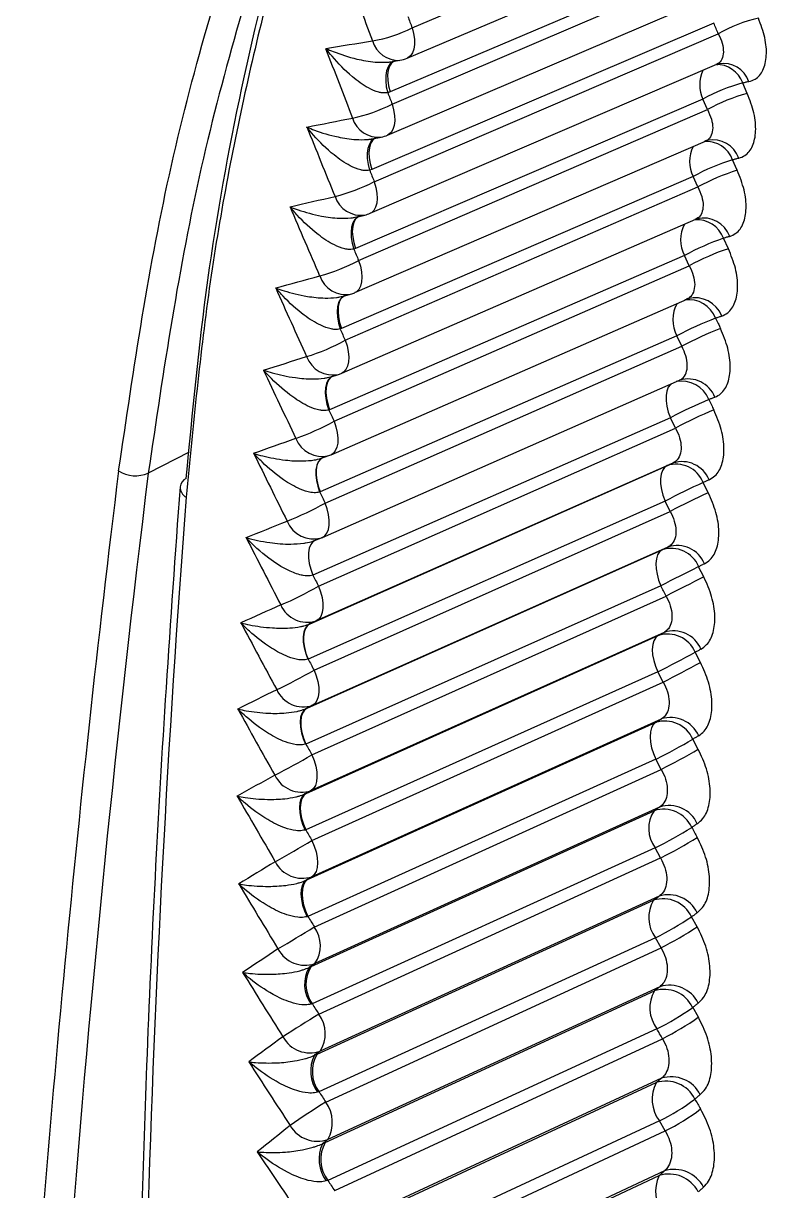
# Model space of a CAD drawing. Extents: x 14.8 to 109.8, y 1.6 to 86.6.
# Drawn here: x 73.618 to 74.318, y 3.986 to 5.085 of the extents above; entities that cross this region are included whole.
import ezdxf

# ---------------------------------------------------------------- set-up
doc = ezdxf.new("R2010")
doc.units = 0
doc.header["$MEASUREMENT"] = 0
doc.layers.add('OBJECT', color=7, linetype='CONTINUOUS')

msp = doc.modelspace()

# ---------------------------------------------------------------- linework, layer by layer
at = {"layer": 'OBJECT'}
for p, q in [((73.9842, 5.0813), (74.296, 5.2138)), ((73.9796, 5.0527), (74.2947, 5.1866)), ((74.2796, 5.1553), (73.9635, 5.0211)), ((73.9653, 5.0094), (74.2837, 5.1455)), ((73.9611, 4.9802), (74.2823, 5.1175)), ((74.2683, 5.0855), (73.9461, 4.9479)), ((73.9486, 4.9364), (74.2725, 5.0757)), ((73.9446, 4.9066), (74.271, 5.0469)), ((73.964, 5.0493), (73.9726, 5.0507)), ((74.2998, 5.0195), (74.2955, 5.0293)), ((74.258, 5.0141), (73.9308, 4.8736)), ((73.9635, 5.0211), (73.9612, 5.0202)), ((74.2624, 5.0043), (74.258, 5.0141)), ((73.9338, 4.8623), (74.2624, 5.0043)), ((73.9303, 4.8319), (74.2606, 4.9747)), ((73.9468, 4.9768), (73.955, 4.9784)), ((74.2623, 4.9753), (74.2592, 4.9742)), ((73.9461, 4.9479), (73.9442, 4.9471)), ((74.2904, 4.9472), (74.286, 4.9569)), ((74.2488, 4.9412), (73.9176, 4.7982)), ((74.2532, 4.9315), (74.2488, 4.9412)), ((73.9212, 4.7871), (74.2532, 4.9315)), ((73.9317, 4.9031), (73.9396, 4.905)), ((73.918, 4.7561), (74.2513, 4.901)), ((74.2526, 4.9015), (74.2503, 4.9007)), ((74.2513, 4.9012), (74.2503, 4.9007)), ((74.282, 4.8733), (74.2775, 4.8831)), ((73.9308, 4.8736), (73.9293, 4.8729)), ((74.2406, 4.8669), (73.9065, 4.7217)), ((74.2452, 4.8572), (74.2406, 4.8669)), ((73.9107, 4.7109), (74.2452, 4.8572)), ((73.9078, 4.6793), (74.2431, 4.8259)), ((73.9187, 4.8284), (73.9262, 4.8305)), ((74.2439, 4.8262), (74.2424, 4.8257)), ((73.9176, 4.7982), (73.9164, 4.7977)), ((74.2335, 4.7912), (73.8975, 4.6443)), ((73.9023, 4.6337), (74.2381, 4.7815)), ((74.2381, 4.7815), (74.2335, 4.7912)), ((73.8998, 4.6015), (74.2359, 4.7494)), ((73.9078, 4.7527), (73.9149, 4.755)), ((74.2356, 4.7493), (74.2363, 4.7496)), ((73.9065, 4.7217), (73.9057, 4.7214)), ((74.2274, 4.7141), (73.8907, 4.5659)), ((73.896, 4.5556), (74.2322, 4.7044)), ((74.2322, 4.7044), (74.2274, 4.7141)), ((73.7742, 4.6818), (73.7357, 4.6619)), ((74.2298, 4.6715), (73.8939, 4.5228)), ((73.899, 4.6761), (73.9058, 4.6785)), ((73.8881, 4.5202), (74.2242, 4.669)), ((74.2631, 4.6435), (74.2583, 4.6532)), ((73.8975, 4.6443), (73.8971, 4.6441)), ((74.2224, 4.6356), (73.8863, 4.4868)), ((74.2272, 4.626), (74.2224, 4.6356)), ((73.8918, 4.4766), (74.2272, 4.626)), ((73.8924, 4.5985), (73.8988, 4.6011)), ((73.8995, 4.6014), (73.8988, 4.6011)), ((73.8995, 4.6014), (73.8998, 4.6015)), ((73.8852, 4.4407), (74.2196, 4.5897)), ((74.2251, 4.5924), (73.8904, 4.4433)), ((74.2589, 4.5643), (74.254, 4.5739)), ((74.2185, 4.5558), (73.8841, 4.4069)), ((73.8898, 4.3967), (74.2234, 4.5462)), ((73.8939, 4.5228), (73.8877, 4.52)), ((73.8877, 4.52), (73.8881, 4.5202)), ((73.8844, 4.3604), (74.216, 4.5091)), ((74.2214, 4.512), (73.889, 4.363)), ((73.8863, 4.4868), (73.8861, 4.4868)), ((74.2558, 4.4837), (74.2508, 4.4933)), ((74.2156, 4.4748), (73.884, 4.3261)), ((74.2206, 4.4652), (74.2156, 4.4748)), ((73.8899, 4.316), (74.2206, 4.4652)), ((73.8844, 4.4404), (73.8852, 4.4407)), ((74.2188, 4.4304), (73.8898, 4.282)), ((73.8858, 4.2793), (74.2135, 4.4272)), ((74.2537, 4.4019), (74.2486, 4.4115)), ((73.8841, 4.4069), (73.8837, 4.4067)), ((74.2138, 4.3925), (73.886, 4.2446)), ((74.2188, 4.383), (74.2138, 4.3925)), ((73.8921, 4.2346), (74.2188, 4.383)), ((73.8832, 4.3599), (73.8844, 4.3604)), ((73.8892, 4.1975), (74.212, 4.3441)), ((74.2173, 4.3476), (73.8927, 4.2002)), ((73.884, 4.3261), (73.8834, 4.3259)), ((74.213, 4.3091), (73.8902, 4.1624)), ((74.2182, 4.2996), (74.213, 4.3091)), ((73.8964, 4.1525), (74.2182, 4.2996)), ((73.8842, 4.2786), (73.8858, 4.2793)), ((73.8948, 4.1149), (74.2116, 4.2599)), ((74.2168, 4.2636), (73.8977, 4.1177)), ((73.886, 4.2446), (73.8852, 4.2443)), ((74.2527, 4.2348), (74.2474, 4.2443)), ((74.2133, 4.2245), (73.8964, 4.0795)), ((74.2186, 4.2151), (74.2133, 4.2245)), ((73.9028, 4.0697), (74.2186, 4.2151)), ((73.8872, 4.1966), (73.8892, 4.1975)), ((74.2174, 4.1784), (73.9048, 4.0346)), ((73.9024, 4.0318), (74.2123, 4.1745)), ((73.8902, 4.1624), (73.8891, 4.1621)), ((74.2538, 4.1496), (74.2484, 4.159)), ((74.2147, 4.1388), (73.9048, 3.996)), ((73.9113, 3.9864), (74.22, 4.1294)), ((73.8924, 4.1139), (73.8948, 4.1149)), ((74.2191, 4.0922), (73.914, 3.9509)), ((73.8964, 4.0795), (73.8952, 4.0791)), ((73.9122, 3.9481), (74.214, 4.0881)), ((74.2171, 4.052), (73.9153, 3.912)), ((74.2225, 4.0427), (74.2171, 4.052)), ((73.9219, 3.9024), (74.2225, 4.0427)), ((73.8997, 4.0305), (73.9024, 4.0318)), ((74.2218, 4.0049), (73.9253, 3.8666)), ((73.9048, 3.996), (73.9033, 3.9956)), ((73.9241, 3.8638), (74.2168, 4.0005))]:
    msp.add_line(p, q, dxfattribs=at)
at = {"layer": 'OBJECT', "flags": 128}
for points in [[(73.9842, 5.0813), (73.9856, 5.0758), (73.9864, 5.0706), (73.9864, 5.0657), (73.9858, 5.0613), (73.9845, 5.0577), (73.9826, 5.0548), (73.9802, 5.0529), (73.9796, 5.0527)], [(74.2725, 5.0757), (74.272, 5.0769), (74.2715, 5.0781), (74.2709, 5.0794), (74.2704, 5.0806), (74.2699, 5.0818), (74.2693, 5.083), (74.2688, 5.0843), (74.2683, 5.0855)], [(73.9671, 5.05), (73.9659, 5.0495), (73.9634, 5.0476), (73.9615, 5.0446), (73.9601, 5.0408), (73.9593, 5.0363), (73.9593, 5.0312), (73.9599, 5.0258), (73.9612, 5.0202)], [(73.9675, 5.0502), (73.9672, 5.05), (73.9648, 5.0481), (73.9629, 5.0452), (73.9616, 5.0415), (73.9611, 5.037), (73.9612, 5.032), (73.962, 5.0266), (73.9635, 5.0211)], [(74.3014, 5.0306), (74.3007, 5.0304), (74.2999, 5.0303), (74.2992, 5.0301), (74.2984, 5.03), (74.2977, 5.0298), (74.297, 5.0296), (74.2962, 5.0295), (74.2955, 5.0293)], [(73.9653, 5.0094), (73.9668, 5.004), (73.9677, 4.9987), (73.9678, 4.9938), (73.9673, 4.9893), (73.9661, 4.9856), (73.9643, 4.9827), (73.962, 4.9807), (73.9611, 4.9802)], [(73.9495, 4.9775), (73.9482, 4.9768), (73.9457, 4.9748), (73.9439, 4.9717), (73.9426, 4.9678), (73.942, 4.9632), (73.942, 4.9581), (73.9428, 4.9527), (73.9442, 4.9471)], [(73.9498, 4.9776), (73.9492, 4.9773), (73.9469, 4.9752), (73.945, 4.9722), (73.9439, 4.9684), (73.9434, 4.9639), (73.9436, 4.9588), (73.9446, 4.9534), (73.9461, 4.9479)], [(74.2918, 4.9585), (74.2911, 4.9583), (74.2903, 4.9581), (74.2896, 4.9579), (74.2889, 4.9577), (74.2882, 4.9575), (74.2874, 4.9573), (74.2867, 4.9571), (74.286, 4.9569)], [(73.9486, 4.9364), (73.9501, 4.931), (73.9511, 4.9257), (73.9513, 4.9207), (73.9509, 4.9162), (73.9498, 4.9124), (73.9481, 4.9093), (73.9458, 4.9072), (73.9446, 4.9066)], [(73.934, 4.9038), (73.9325, 4.903), (73.9301, 4.9008), (73.9283, 4.8977), (73.9272, 4.8937), (73.9267, 4.8891), (73.9269, 4.8839), (73.9277, 4.8785), (73.9293, 4.8729)], [(73.9345, 4.904), (73.9333, 4.9034), (73.931, 4.9012), (73.9293, 4.8981), (73.9282, 4.8942), (73.9278, 4.8896), (73.9282, 4.8845), (73.9292, 4.8791), (73.9308, 4.8736)], [(74.2833, 4.8849), (74.2825, 4.8846), (74.2818, 4.8844), (74.2811, 4.8842), (74.2804, 4.884), (74.2796, 4.8838), (74.2789, 4.8835), (74.2782, 4.8833), (74.2775, 4.8831)], [(73.9338, 4.8623), (73.9355, 4.8569), (73.9365, 4.8516), (73.9369, 4.8465), (73.9365, 4.842), (73.9355, 4.838), (73.9339, 4.8349), (73.9317, 4.8327), (73.9303, 4.8319)], [(73.9206, 4.8291), (73.9188, 4.8281), (73.9166, 4.8258), (73.9149, 4.8226), (73.9139, 4.8186), (73.9135, 4.8139), (73.9138, 4.8087), (73.9148, 4.8032), (73.9164, 4.7977)], [(73.9209, 4.8292), (73.9195, 4.8284), (73.9172, 4.8261), (73.9156, 4.8229), (73.9146, 4.8189), (73.9144, 4.8142), (73.9148, 4.8091), (73.9159, 4.8037), (73.9176, 4.7982)], [(74.2757, 4.8098), (74.275, 4.8096), (74.2743, 4.8093), (74.2736, 4.8091), (74.2729, 4.8088), (74.2722, 4.8086), (74.2715, 4.8083), (74.2708, 4.8081), (74.27, 4.8078)], [(74.27, 4.8078), (74.2706, 4.8066), (74.2712, 4.8054), (74.2718, 4.8042), (74.2724, 4.803), (74.2729, 4.8018), (74.2735, 4.8005), (74.2741, 4.7993), (74.2747, 4.7981)], [(73.9212, 4.7871), (73.923, 4.7817), (73.9241, 4.7764), (73.9245, 4.7713), (73.9243, 4.7667), (73.9234, 4.7627), (73.9218, 4.7594), (73.9197, 4.7571), (73.918, 4.7561)], [(73.9092, 4.7533), (73.9073, 4.7521), (73.9052, 4.7498), (73.9036, 4.7464), (73.9027, 4.7423), (73.9024, 4.7376), (73.9029, 4.7324), (73.904, 4.7269), (73.9057, 4.7214)], [(73.9095, 4.7534), (73.9077, 4.7523), (73.9056, 4.75), (73.9041, 4.7467), (73.9032, 4.7426), (73.903, 4.7378), (73.9035, 4.7327), (73.9047, 4.7272), (73.9065, 4.7217)], [(74.228, 4.7459), (74.2274, 4.7454), (74.2254, 4.7428), (74.224, 4.7393), (74.2234, 4.7351), (74.2234, 4.7302), (74.2241, 4.725), (74.2254, 4.7195), (74.2274, 4.7141)], [(74.2693, 4.7334), (74.2686, 4.7332), (74.2679, 4.7329), (74.2672, 4.7326), (74.2665, 4.7323), (74.2658, 4.732), (74.2651, 4.7318), (74.2644, 4.7315), (74.2636, 4.7312)], [(74.2636, 4.7312), (74.2642, 4.73), (74.2648, 4.7288), (74.2654, 4.7276), (74.266, 4.7263), (74.2666, 4.7251), (74.2672, 4.7239), (74.2678, 4.7227), (74.2684, 4.7215)], [(73.9107, 4.7109), (73.9125, 4.7055), (73.9137, 4.7001), (73.9143, 4.695), (73.9141, 4.6903), (73.9133, 4.6863), (73.9118, 4.683), (73.9098, 4.6805), (73.9078, 4.6793)], [(73.9005, 4.6767), (73.8979, 4.6752), (73.8958, 4.6727), (73.8944, 4.6693), (73.8936, 4.6651), (73.8934, 4.6603), (73.894, 4.6551), (73.8953, 4.6496), (73.8971, 4.6441)], [(73.9001, 4.6765), (73.8981, 4.6753), (73.8961, 4.6728), (73.8946, 4.6694), (73.8938, 4.6652), (73.8937, 4.6604), (73.8943, 4.6552), (73.8956, 4.6498), (73.8975, 4.6443)], [(74.2242, 4.669), (74.2249, 4.6693), (74.2256, 4.6696), (74.2263, 4.6699), (74.227, 4.6703), (74.2277, 4.6706), (74.2284, 4.6709), (74.2291, 4.6712), (74.2298, 4.6715)], [(74.2242, 4.669), (74.2218, 4.6673), (74.2199, 4.6646), (74.2186, 4.661), (74.218, 4.6567), (74.2181, 4.6518), (74.2189, 4.6465), (74.2204, 4.6411), (74.2224, 4.6356)], [(74.2639, 4.6557), (74.2632, 4.6554), (74.2625, 4.6551), (74.2618, 4.6547), (74.2611, 4.6544), (74.2604, 4.6541), (74.2597, 4.6538), (74.259, 4.6535), (74.2583, 4.6532)], [(73.8998, 4.6015), (73.902, 4.603), (73.904, 4.6055), (73.9054, 4.6089), (73.9061, 4.6131), (73.9061, 4.6178), (73.9055, 4.6229), (73.9042, 4.6283), (73.9023, 4.6337)], [(73.8929, 4.5987), (73.8906, 4.5973), (73.8887, 4.5947), (73.8873, 4.5912), (73.8866, 4.5869), (73.8866, 4.5821), (73.8873, 4.5768), (73.8887, 4.5714), (73.8907, 4.5659)], [(74.2196, 4.5897), (74.2172, 4.5878), (74.2154, 4.585), (74.2142, 4.5814), (74.2137, 4.577), (74.2139, 4.572), (74.2148, 4.5667), (74.2163, 4.5613), (74.2185, 4.5558)], [(74.2196, 4.5897), (74.2203, 4.59), (74.221, 4.5904), (74.2216, 4.5907), (74.2223, 4.591), (74.223, 4.5914), (74.2237, 4.5917), (74.2244, 4.5921), (74.2251, 4.5924)], [(74.2595, 4.5766), (74.2588, 4.5763), (74.2581, 4.5759), (74.2575, 4.5756), (74.2568, 4.5752), (74.2561, 4.5749), (74.2554, 4.5746), (74.2547, 4.5742), (74.254, 4.5739)], [(73.896, 4.5556), (73.898, 4.5502), (73.8994, 4.5448), (73.9001, 4.5396), (73.9001, 4.5349), (73.8995, 4.5306), (73.8982, 4.5271), (73.8963, 4.5245), (73.8939, 4.5228)], [(74.2234, 4.5462), (74.2228, 4.5474), (74.2222, 4.5486), (74.2215, 4.5498), (74.2209, 4.551), (74.2203, 4.5522), (74.2197, 4.5534), (74.2191, 4.5546), (74.2185, 4.5558)], [(73.8877, 4.52), (73.8853, 4.5183), (73.8834, 4.5157), (73.8822, 4.5121), (73.8816, 4.5078), (73.8817, 4.5029), (73.8826, 4.4977), (73.884, 4.4922), (73.8861, 4.4868)], [(73.8881, 4.5202), (73.8857, 4.5185), (73.8838, 4.5158), (73.8825, 4.5122), (73.8819, 4.5079), (73.882, 4.503), (73.8828, 4.4977), (73.8842, 4.4923), (73.8863, 4.4868)], [(74.216, 4.5091), (74.2137, 4.5071), (74.2119, 4.5042), (74.2109, 4.5005), (74.2104, 4.496), (74.2107, 4.491), (74.2117, 4.4857), (74.2134, 4.4802), (74.2156, 4.4748)], [(74.216, 4.5091), (74.2167, 4.5094), (74.2174, 4.5098), (74.218, 4.5102), (74.2187, 4.5106), (74.2194, 4.5109), (74.2201, 4.5113), (74.2207, 4.5117), (74.2214, 4.512)], [(74.2562, 4.4963), (74.2555, 4.4959), (74.2549, 4.4955), (74.2542, 4.4951), (74.2535, 4.4948), (74.2528, 4.4944), (74.2521, 4.494), (74.2515, 4.4937), (74.2508, 4.4933)], [(73.8918, 4.4766), (73.8939, 4.4712), (73.8954, 4.4658), (73.8962, 4.4606), (73.8963, 4.4558), (73.8958, 4.4515), (73.8946, 4.4479), (73.8928, 4.4451), (73.8904, 4.4433)], [(73.8852, 4.4407), (73.8828, 4.4389), (73.881, 4.4361), (73.8798, 4.4324), (73.8793, 4.428), (73.8795, 4.4231), (73.8804, 4.4178), (73.8819, 4.4123), (73.8841, 4.4069)], [(73.8844, 4.4404), (73.8821, 4.4386), (73.8804, 4.4358), (73.8792, 4.4322), (73.8788, 4.4278), (73.879, 4.4229), (73.88, 4.4176), (73.8815, 4.4122), (73.8837, 4.4067)], [(74.2135, 4.4272), (74.2142, 4.4276), (74.2148, 4.428), (74.2155, 4.4284), (74.2162, 4.4288), (74.2168, 4.4292), (74.2175, 4.4296), (74.2182, 4.43), (74.2188, 4.4304)], [(74.2135, 4.4272), (74.2112, 4.4251), (74.2096, 4.4221), (74.2086, 4.4183), (74.2083, 4.4138), (74.2087, 4.4087), (74.2097, 4.4034), (74.2115, 4.3979), (74.2138, 4.3925)], [(74.254, 4.4147), (74.2533, 4.4143), (74.2526, 4.4139), (74.252, 4.4135), (74.2513, 4.4131), (74.2506, 4.4127), (74.2499, 4.4123), (74.2493, 4.4119), (74.2486, 4.4115)], [(73.8898, 4.3967), (73.8919, 4.3914), (73.8935, 4.386), (73.8944, 4.3807), (73.8946, 4.3758), (73.8942, 4.3715), (73.8931, 4.3678), (73.8913, 4.365), (73.889, 4.363)], [(73.8832, 4.3599), (73.881, 4.358), (73.8794, 4.3551), (73.8784, 4.3514), (73.8781, 4.347), (73.8784, 4.3421), (73.8795, 4.3368), (73.8811, 4.3313), (73.8834, 4.3259)], [(73.8844, 4.3604), (73.8821, 4.3584), (73.8804, 4.3555), (73.8793, 4.3518), (73.8789, 4.3473), (73.8792, 4.3423), (73.8801, 4.337), (73.8818, 4.3315), (73.884, 4.3261)], [(74.212, 4.3441), (74.2127, 4.3446), (74.2133, 4.345), (74.214, 4.3454), (74.2147, 4.3459), (74.2153, 4.3463), (74.216, 4.3467), (74.2166, 4.3471), (74.2173, 4.3476)], [(74.2528, 4.3319), (74.2521, 4.3315), (74.2514, 4.331), (74.2508, 4.3306), (74.2501, 4.3302), (74.2495, 4.3297), (74.2488, 4.3293), (74.2481, 4.3289), (74.2475, 4.3284)], [(74.2475, 4.3284), (74.2481, 4.3273), (74.2488, 4.3261), (74.2494, 4.3249), (74.2501, 4.3237), (74.2507, 4.3225), (74.2514, 4.3213), (74.252, 4.3201), (74.2527, 4.319)], [(73.8899, 4.316), (73.8921, 4.3107), (73.8937, 4.3053), (73.8947, 4.3001), (73.8951, 4.2951), (73.8947, 4.2907), (73.8937, 4.2869), (73.892, 4.284), (73.8898, 4.282)], [(73.8842, 4.2786), (73.8821, 4.2766), (73.8806, 4.2736), (73.8797, 4.2699), (73.8795, 4.2654), (73.88, 4.2604), (73.8811, 4.2551), (73.8829, 4.2497), (73.8852, 4.2443)], [(73.8858, 4.2793), (73.8835, 4.2772), (73.8819, 4.2742), (73.8809, 4.2704), (73.8805, 4.2658), (73.8809, 4.2608), (73.882, 4.2555), (73.8837, 4.25), (73.886, 4.2446)], [(74.2116, 4.2599), (74.2123, 4.2604), (74.2129, 4.2608), (74.2136, 4.2613), (74.2142, 4.2617), (74.2149, 4.2622), (74.2155, 4.2627), (74.2162, 4.2631), (74.2168, 4.2636)], [(74.2526, 4.2479), (74.252, 4.2475), (74.2513, 4.247), (74.2507, 4.2466), (74.25, 4.2461), (74.2494, 4.2456), (74.2487, 4.2452), (74.2481, 4.2447), (74.2474, 4.2443)], [(74.2123, 4.1745), (74.2129, 4.175), (74.2136, 4.1755), (74.2142, 4.176), (74.2149, 4.1765), (74.2155, 4.177), (74.2161, 4.1775), (74.2168, 4.178), (74.2174, 4.1784)], [(74.2535, 4.1629), (74.2529, 4.1624), (74.2523, 4.1619), (74.2516, 4.1614), (74.251, 4.1609), (74.2503, 4.1604), (74.2497, 4.1599), (74.2491, 4.1595), (74.2484, 4.159)], [(74.22, 4.1294), (74.2193, 4.1306), (74.2187, 4.1317), (74.218, 4.1329), (74.2173, 4.1341), (74.2167, 4.1353), (74.216, 4.1364), (74.2153, 4.1376), (74.2147, 4.1388)], [(74.214, 4.0881), (74.2147, 4.0886), (74.2153, 4.0891), (74.2159, 4.0896), (74.2166, 4.0901), (74.2172, 4.0907), (74.2178, 4.0912), (74.2184, 4.0917), (74.2191, 4.0922)], [(74.2555, 4.0768), (74.2549, 4.0762), (74.2543, 4.0757), (74.2536, 4.0752), (74.253, 4.0747), (74.2524, 4.0741), (74.2517, 4.0736), (74.2511, 4.0731), (74.2505, 4.0726)], [(74.2505, 4.0726), (74.2512, 4.0714), (74.2518, 4.0703), (74.2525, 4.0691), (74.2532, 4.0679), (74.2539, 4.0668), (74.2546, 4.0656), (74.2552, 4.0644), (74.2559, 4.0633)], [(74.2168, 4.0005), (74.2175, 4.0011), (74.2181, 4.0016), (74.2187, 4.0022), (74.2193, 4.0027), (74.2199, 4.0033), (74.2206, 4.0038), (74.2212, 4.0044), (74.2218, 4.0049)], [(74.2585, 3.9896), (74.2579, 3.989), (74.2573, 3.9885), (74.2567, 3.9879), (74.2561, 3.9874), (74.2555, 3.9868), (74.2548, 3.9863), (74.2542, 3.9857), (74.2536, 3.9852)]]:
    msp.add_lwpolyline(points, dxfattribs=at)
at = {"layer": 'OBJECT'}
for centre, radius, start, end in [((74.3424, 4.9522), 0.1419, 103.0636, 119.4938), ((73.9244, 5.1999), 0.1328, 279.7063, 296.7649), ((73.9714, 5.0763), 0.0257, 196.6691, 272.708), ((73.9679, 5.0803), 0.03, 278.9811, 293.0332), ((74.2706, 5.0203), 0.0265, 19.9992, 90.9977), ((74.2769, 5.0219), 0.0259, 19.5546, 98.7073), ((74.2872, 5.0279), 0.0322, 155.5955, 205.3334), ((74.3376, 4.872), 0.1629, 104.976, 119.2382), ((74.342, 4.8617), 0.1633, 104.9653, 119.1888), ((73.8991, 5.138), 0.1446, 281.5763, 297.245), ((73.9523, 5.0034), 0.0252, 196.2742, 276.1928), ((73.9493, 5.0078), 0.03, 280.9963, 293.1446), ((74.2776, 4.9555), 0.0321, 154.1191, 206.3898), ((74.2609, 4.9476), 0.0268, 20.4609, 93.0069), ((74.2671, 4.9495), 0.0263, 20.0201, 100.5058), ((74.3417, 4.7732), 0.192, 106.8762, 118.9368), ((74.3463, 4.7628), 0.1926, 106.8648, 118.8876), ((73.8746, 5.0772), 0.159, 283.4627, 297.7114), ((73.936, 4.9302), 0.0255, 197.4562, 278.1212), ((73.9328, 4.9342), 0.03, 283.0559, 293.2592), ((74.2584, 4.8756), 0.0266, 20.4769, 102.5448), ((74.2689, 4.8816), 0.0319, 152.4965, 207.4696), ((74.2521, 4.8734), 0.0272, 21.0119, 93.7408), ((74.3528, 4.6616), 0.2339, 108.7712, 118.6419), ((74.3575, 4.651), 0.2348, 108.7595, 118.5929), ((73.8503, 5.0184), 0.1771, 285.3656, 298.1635), ((73.9217, 4.8559), 0.0258, 198.6235, 280.0829), ((73.9184, 4.8594), 0.03, 285.1602, 293.377), ((74.2445, 4.7979), 0.0274, 21.3836, 97.3836), ((74.2507, 4.8002), 0.0269, 20.9419, 104.5532), ((74.2613, 4.8063), 0.0316, 150.6164, 208.5885), ((74.3756, 4.5279), 0.2992, 110.6603, 118.3543), ((74.3807, 4.5167), 0.3007, 110.6488, 118.3054), ((73.8253, 4.963), 0.2004, 287.2837, 298.6013), ((73.9095, 4.7806), 0.0262, 199.7759, 282.0803), ((73.906, 4.7836), 0.03, 287.3092, 293.4978), ((74.238, 4.721), 0.0276, 21.7686, 100.8491), ((74.244, 4.7235), 0.0272, 21.4148, 106.529), ((74.4227, 4.3479), 0.415, 112.5422, 118.0748), ((74.4284, 4.3358), 0.4176, 112.5289, 118.0265), ((73.7984, 4.9133), 0.2315, 289.2181, 299.0213), ((73.8994, 4.7042), 0.0265, 200.9128, 284.1124), ((73.8958, 4.7068), 0.03, 289.5026, 293.6216), ((74.2384, 4.6454), 0.0274, 21.9069, 108.3023), ((89.7617, 2.6774), 16.1764, 172.94556, 176.35436), ((89.929, 2.6604), 16.3165, 172.95391, 175.52828), ((73.7237, 4.6895), 0.03, 237.9169, 293.535), ((74.2328, 4.643), 0.0274, 21.8942, 108.287), ((73.776, 4.6476), 0.0105, 115.5572, 172.0341), ((74.5372, 4.0388), 0.6747, 114.4128, 117.8061), ((88.6212, 3.5073), 14.8929, 175.64041, 178.29876), ((73.7765, 4.6489), 0.0108, 179.5945, 242.3056), ((74.5448, 4.0225), 0.6819, 114.4002, 117.7578), ((73.7671, 4.8734), 0.2751, 291.1678, 299.4239), ((73.8913, 4.6268), 0.0268, 202.0355, 286.1964), ((74.2283, 4.5632), 0.0279, 22.5225, 108.1505), ((74.2338, 4.5659), 0.0279, 22.5347, 108.1672), ((75.0458, 2.9698), 1.7889, 116.2723, 117.5488), ((75.0737, 2.9128), 1.8415, 116.2601, 117.5001), ((73.7268, 4.8509), 0.3404, 293.1298, 299.8104), ((73.8854, 4.5486), 0.0271, 203.1556, 288.1419), ((74.2248, 4.4822), 0.0283, 23.1678, 108.0141), ((74.2302, 4.4851), 0.0283, 23.1802, 108.0315), ((72.9328, 6.9597), 2.7965, 297.3041, 298.1185), ((73.6663, 4.8643), 0.4486, 295.1031, 300.1799), ((72.9967, 6.8412), 2.6727, 297.2543, 298.1065), ((73.8818, 4.4695), 0.0276, 204.3884, 288.2611), ((74.2277, 4.4031), 0.0288, 23.8414, 107.8957), ((74.2223, 4.3998), 0.0287, 23.83, 107.877), ((73.8545, 5.0954), 0.7894, 297.072, 299.9501), ((73.5532, 4.9674), 0.6625, 297.0887, 300.5315), ((73.8644, 5.0779), 0.78, 297.0238, 299.9366), ((73.8802, 4.3896), 0.028, 205.6078, 288.4072), ((74.2376, 4.3273), 0.0306, 146.6496, 216.5349), ((74.2209, 4.3163), 0.0292, 24.5094, 107.7388), ((74.2262, 4.3198), 0.0292, 24.5196, 107.7593), ((74.0045, 4.7209), 0.4616, 296.8551, 301.7654), ((73.2299, 5.4204), 1.2866, 299.0863, 300.8624), ((74.0114, 4.7088), 0.4585, 296.8074, 301.7512), ((73.8807, 4.309), 0.0285, 206.8126, 288.579), ((74.2258, 4.2353), 0.0297, 25.2157, 107.6214), ((74.2386, 4.2434), 0.0316, 148.6172, 216.7791), ((74.2206, 4.2316), 0.0296, 25.2057, 107.5997), ((74.0664, 4.5171), 0.3274, 296.6548, 303.5616), ((59.2784, 28.3888), 28.2309, 301.09354, 301.17465), ((73.8676, 4.217), 0.0302, 326.1828, 35.8774), ((74.0726, 4.5064), 0.3258, 296.6071, 303.5473), ((73.8834, 4.2275), 0.0289, 208.004, 288.7784), ((73.9142, 4.1807), 0.0313, 149.6226, 216.6704), ((73.9148, 4.1806), 0.0306, 146.6486, 216.5359), ((74.2265, 4.1497), 0.0301, 25.9298, 107.4804), ((74.2408, 4.1584), 0.0327, 150.5213, 217.0386), ((74.2213, 4.1458), 0.0301, 25.9189, 107.4582), ((74.1012, 4.3665), 0.2545, 296.4714, 305.3374), ((74.626, 2.9604), 1.3977, 121.4675, 123.1094), ((73.8712, 4.1341), 0.0312, 328.1654, 36.1306), ((74.1072, 4.3564), 0.2534, 296.4225, 305.3248), ((73.8881, 4.1454), 0.0293, 209.1829, 289.0028), ((73.9212, 4.0987), 0.0326, 152.2213, 216.8905), ((73.9218, 4.0985), 0.0316, 148.6162, 216.7802), ((74.2232, 4.0589), 0.0306, 26.6515, 107.3133), ((74.2282, 4.063), 0.0306, 26.6615, 107.3369), ((74.2439, 4.0724), 0.0337, 152.3685, 217.3101), ((74.26, 3.4923), 0.679, 121.7428, 125.1307), ((73.8769, 4.0506), 0.0322, 330.0893, 36.3944), ((74.1246, 4.239), 0.2086, 296.305, 307.0946), ((74.1305, 4.2292), 0.208, 296.2559, 307.0807), ((73.895, 4.0627), 0.0298, 210.3517, 289.2501), ((73.9304, 4.016), 0.0339, 154.7575, 217.1171), ((73.9309, 4.0157), 0.0327, 150.5231, 217.0368), ((74.226, 3.9709), 0.0311, 27.4016, 107.1665), ((74.231, 3.9753), 0.0311, 27.4099, 107.1915), ((74.2482, 3.9854), 0.0348, 154.1568, 217.5965)]:
    msp.add_arc(centre, radius, start, end, dxfattribs=at)
for centre, major_axis, ratio, start_param, end_param in [((87.7058, 10.4789), (-6.6945, 19.6674), 0.711245, 1.600536, 1.603911), ((87.7221, 10.4799), (-6.7127, 19.6382), 0.710869, 1.602289, 1.602844), ((87.2197, 10.8067), (22.0366, 5.7849), 0.122859, 4.031645, 4.034146), ((87.6818, 10.4951), (-7.4751, 19.834), 0.698754, 1.581395, 1.584714), ((87.6979, 10.4967), (-7.4914, 19.8049), 0.698341, 1.583184, 1.583729), ((87.2754, 10.7691), (21.4241, 6.2366), 0.106471, 4.006639, 4.009217), ((87.6562, 10.5124), (-8.2348, 20.0139), 0.685604, 1.564739, 1.568), ((87.672, 10.5146), (-8.2494, 19.9851), 0.685159, 1.566561, 1.567096), ((87.3269, 10.7344), (20.8566, 6.6487), 0.089421, 3.982889, 3.985542), ((87.6288, 10.5308), (-8.978, 20.2098), 0.6719, 1.550362, 1.553561), ((87.6443, 10.5337), (-8.9911, 20.1814), 0.671427, 1.552211, 1.552734), ((87.3747, 10.7021), (20.3295, 7.0255), 0.071834, 3.960358, 3.963084), ((87.5996, 10.5505), (-9.7095, 20.4237), 0.657728, 1.538053, 1.54119), ((87.6148, 10.554), (-9.7211, 20.3957), 0.657231, 1.539923, 1.540436), ((87.4191, 10.6722), (19.8388, 7.3711), 0.053819, 3.938999, 3.941798), ((87.5683, 10.5716), (-10.4339, 20.6573), 0.643161, 1.527612, 1.530685), ((87.5832, 10.5758), (-10.4441, 20.6297), 0.642644, 1.529498, 1.53), ((87.4604, 10.6444), (19.381, 7.6891), 0.035473, 3.918762, 3.921632), ((87.5348, 10.5942), (-11.1559, 20.9123), 0.628259, 1.518853, 1.52186), ((87.5494, 10.599), (-11.1648, 20.8851), 0.627725, 1.520749, 1.52124), ((87.4989, 10.6184), (18.9527, 7.9827), 0.01688, 3.899591, 3.90253), ((87.4989, 10.6184), (-11.8801, 21.1901), 0.613071, 1.511606, 1.514545), ((87.5132, 10.6238), (-11.8879, 21.1634), 0.612524, 1.513504, 1.513984), ((87.5348, 10.5942), (18.5511, 8.2547), 0.001886, 2.398747, 2.401754), ((87.4604, 10.6444), (-12.6113, 21.4922), 0.597638, 1.505716, 1.508586), ((87.4744, 10.6503), (-12.618, 21.466), 0.59708, 1.507611, 1.50808), ((87.5683, 10.5716), (18.1736, 8.5077), 0.020766, 2.415884, 2.418957), ((87.5808, 10.5444), (18.1566, 8.483), 0.020106, 2.415509, 2.416011), ((87.4191, 10.6722), (-13.354, 21.8204), 0.581991, 1.501047, 1.503846), ((87.4328, 10.6788), (-13.3598, 21.7945), 0.581425, 1.502933, 1.50339), ((87.5996, 10.5505), (17.8179, 8.7437), 0.039705, 2.432118, 2.435255), ((87.3747, 10.7021), (-14.113, 22.1763), 0.566155, 1.497476, 1.500202), ((87.6125, 10.5235), (17.8007, 8.7193), 0.039049, 2.431779, 2.432292), ((87.388, 10.7094), (-14.118, 22.1508), 0.565583, 1.499348, 1.499793), ((87.6288, 10.5308), (17.4818, 8.9649), 0.058662, 2.447501, 2.4507), ((87.6421, 10.5039), (17.4644, 8.9406), 0.058012, 2.447196, 2.447719), ((87.3269, 10.7344), (-14.8932, 22.5619), 0.55015, 1.494896, 1.497549), ((87.3399, 10.7422), (-14.8974, 22.5368), 0.549575, 1.49675, 1.497183), ((87.6562, 10.5124), (17.1634, 9.1729), 0.077599, 2.462078, 2.465338), ((87.6698, 10.4857), (17.1459, 9.1487), 0.076958, 2.461805, 2.462339), ((87.2754, 10.7691), (-15.6999, 22.9796), 0.53399, 1.493213, 1.49579), ((87.288, 10.7775), (-15.7034, 22.9549), 0.533414, 1.495044, 1.495464), ((87.6818, 10.4951), (16.8611, 9.3692), 0.096489, 2.475892, 2.479211), ((87.6957, 10.4687), (16.8435, 9.3452), 0.095859, 2.47565, 2.476195), ((87.2197, 10.8067), (-16.5385, 23.432), 0.517687, 1.492344, 1.494844), ((87.2319, 10.8157), (-16.5413, 23.4076), 0.517111, 1.494147, 1.494555), ((87.7058, 10.4789), (16.5732, 9.5554), 0.115307, 2.488983, 2.492358), ((87.72, 10.4527), (16.5555, 9.5315), 0.114691, 2.48877, 2.489325), ((87.1594, 10.8473), (-17.415, 23.9222), 0.501248, 1.492216, 1.494639), ((87.1712, 10.8569), (-17.4173, 23.8982), 0.500674, 1.493988, 1.494383)]:
    msp.add_ellipse(centre, major_axis=major_axis, ratio=ratio, start_param=start_param, end_param=end_param, dxfattribs=at)
for points, knots in [([(73.9431, 5.4013), (73.9212, 5.3426), (73.8776, 5.2254), (73.8286, 5.0381), (73.7911, 4.8434), (73.778, 4.7074), (73.7714, 4.6393)], [0, 0, 0, 0, 0.248089, 0.496178, 0.748089, 1, 1, 1, 1]), ([(73.7715, 4.657), (73.7774, 4.7196), (73.7893, 4.8448), (73.8224, 5.0264), (73.8658, 5.2032), (73.905, 5.3156), (73.9245, 5.3718)], [0, 0, 0, 0, 0.2483408, 0.4966817, 0.7483404, 1, 1, 1, 1]), ([(73.7078, 4.664), (73.7221, 4.761), (73.7509, 4.9557), (73.8068, 5.1366), (73.8348, 5.2275)], [0, 0, 0, 0, 0.498132, 1, 1, 1, 1]), ([(73.8621, 5.2222), (73.8344, 5.1325), (73.7788, 4.9526), (73.7501, 4.7591), (73.7357, 4.6619)], [0, 0, 0, 0, 0.498132, 1, 1, 1, 1]), ([(74.3014, 5.0306), (74.3034, 5.0312), (74.3089, 5.033), (74.3153, 5.0408), (74.3185, 5.0545), (74.3172, 5.0718), (74.3126, 5.0842), (74.3103, 5.0904)], [0, 0, 0, 0, 0.12442, 0.342348, 0.561077, 0.780553, 1, 1, 1, 1]), ([(74.2725, 5.0757), (74.2739, 5.0727), (74.2766, 5.0667), (74.2777, 5.0582), (74.2763, 5.0515), (74.2736, 5.048), (74.2713, 5.0472), (74.2709, 5.047)], [0, 0, 0, 0, 0.237464, 0.473862, 0.708598, 0.942246, 1, 1, 1, 1]), ([(73.9612, 5.0202), (73.9594, 5.02), (73.9567, 5.0198), (73.9504, 5.0211), (73.9406, 5.0255), (73.9252, 5.0367), (73.9124, 5.0499), (73.9048, 5.0593), (73.9029, 5.0619), (73.9028, 5.0619)], [0, 0, 0, 0, 0.080439, 0.123876, 0.266102, 0.510803, 0.871562, 0.995886, 1, 1, 1, 1]), ([(73.9028, 5.0619), (73.9029, 5.0619), (73.9052, 5.0609), (73.9142, 5.057), (73.9292, 5.0522), (73.9466, 5.0489), (73.9574, 5.0487), (73.9624, 5.049), (73.9637, 5.0493), (73.964, 5.0494)], [0, 0, 0, 0, 0.0044182, 0.1379304, 0.5253405, 0.7880734, 0.9407593, 0.9874312, 1, 1, 1, 1]), ([(74.2711, 5.0465), (74.2718, 5.047), (74.2726, 5.0475), (74.273, 5.0475), (74.273, 5.0475)], [0, 0, 0, 0, 0.905327, 1, 1, 1, 1]), ([(74.2918, 4.9585), (74.2938, 4.9592), (74.2993, 4.9612), (74.3055, 4.9693), (74.3084, 4.9834), (74.3069, 5.0009), (74.3022, 5.0133), (74.2998, 5.0195)], [0, 0, 0, 0, 0.124981, 0.342898, 0.56148, 0.780754, 1, 1, 1, 1]), ([(74.2624, 5.0043), (74.2637, 5.0013), (74.2665, 4.9953), (74.2677, 4.9867), (74.2663, 4.9798), (74.2635, 4.976), (74.2611, 4.9751), (74.2606, 4.9748)], [0, 0, 0, 0, 0.233464, 0.465945, 0.696999, 0.927282, 1, 1, 1, 1]), ([(73.9442, 4.9471), (73.9424, 4.9469), (73.9397, 4.9466), (73.9334, 4.9479), (73.9235, 4.9521), (73.908, 4.9629), (73.8949, 4.9759), (73.8871, 4.9852), (73.885, 4.9878), (73.885, 4.9879)], [0, 0, 0, 0, 0.0798165, 0.1232255, 0.26469, 0.5078441, 0.8669711, 0.9958908, 1, 1, 1, 1]), ([(73.885, 4.9879), (73.8851, 4.9879), (73.8874, 4.9868), (73.8965, 4.9832), (73.9115, 4.9787), (73.9289, 4.9759), (73.9396, 4.9759), (73.9449, 4.9764), (73.9463, 4.9767), (73.9468, 4.9769)], [0, 0, 0, 0, 0.004373, 0.141523, 0.523557, 0.782185, 0.932635, 0.97883, 1, 1, 1, 1]), ([(74.2833, 4.8849), (74.2852, 4.8857), (74.2906, 4.888), (74.2967, 4.8965), (74.2994, 4.9108), (74.2977, 4.9285), (74.2928, 4.941), (74.2904, 4.9472)], [0, 0, 0, 0, 0.125508, 0.343427, 0.561869, 0.780949, 1, 1, 1, 1]), ([(74.2532, 4.9315), (74.2546, 4.9285), (74.2574, 4.9225), (74.2586, 4.9137), (74.2573, 4.9066), (74.2545, 4.9026), (74.252, 4.9015), (74.2513, 4.9012)], [0, 0, 0, 0, 0.22958, 0.45827, 0.685753, 0.912773, 1, 1, 1, 1]), ([(73.9293, 4.8729), (73.9275, 4.8727), (73.9248, 4.8724), (73.9185, 4.8735), (73.9085, 4.8775), (73.8929, 4.888), (73.8795, 4.9007), (73.8715, 4.91), (73.8693, 4.9126), (73.8693, 4.9127)], [0, 0, 0, 0, 0.079162, 0.122538, 0.263192, 0.504685, 0.862023, 0.995898, 1, 1, 1, 1]), ([(73.8693, 4.9127), (73.8693, 4.9127), (73.8718, 4.9117), (73.8809, 4.9083), (73.896, 4.9042), (73.9132, 4.9018), (73.9239, 4.902), (73.9293, 4.9026), (73.931, 4.9031), (73.9317, 4.9033)], [0, 0, 0, 0, 0.004322, 0.145385, 0.521887, 0.776304, 0.924477, 0.970192, 1, 1, 1, 1]), ([(74.2757, 4.8098), (74.2777, 4.8108), (74.283, 4.8133), (74.2889, 4.8221), (74.2915, 4.8368), (74.2895, 4.8547), (74.2845, 4.8671), (74.282, 4.8733)], [0, 0, 0, 0, 0.126006, 0.343933, 0.562247, 0.781135, 1, 1, 1, 1]), ([(74.2452, 4.8572), (74.2466, 4.8542), (74.2494, 4.8481), (74.2507, 4.8393), (74.2494, 4.832), (74.2463, 4.8275), (74.2434, 4.8261), (74.2424, 4.8257)], [0, 0, 0, 0, 0.219563, 0.438351, 0.656186, 0.873841, 1, 1, 1, 1]), ([(73.8557, 4.8364), (73.8558, 4.8364), (73.8583, 4.8354), (73.8675, 4.8322), (73.8826, 4.8285), (73.8997, 4.8266), (73.9104, 4.827), (73.917, 4.8279), (73.9198, 4.8288), (73.9216, 4.8294)], [0, 0, 0, 0, 0.0041, 0.143278, 0.498697, 0.738409, 0.878198, 0.921549, 1, 1, 1, 1]), ([(73.9164, 4.7977), (73.9147, 4.7974), (73.912, 4.797), (73.9057, 4.7981), (73.8957, 4.8018), (73.8799, 4.812), (73.8662, 4.8245), (73.858, 4.8336), (73.8558, 4.8363), (73.8557, 4.8364)], [0, 0, 0, 0, 0.078477, 0.121812, 0.261617, 0.501335, 0.856735, 0.9959, 1, 1, 1, 1]), ([(74.2693, 4.7334), (74.2712, 4.7344), (74.2765, 4.7372), (74.2822, 4.7464), (74.2845, 4.7614), (74.2823, 4.7795), (74.2772, 4.7919), (74.2747, 4.7981)], [0, 0, 0, 0, 0.12648, 0.344422, 0.562615, 0.781319, 1, 1, 1, 1]), ([(74.2356, 4.7493), (74.2366, 4.7498), (74.2395, 4.7513), (74.2426, 4.756), (74.2437, 4.7635), (74.2424, 4.7724), (74.2396, 4.7785), (74.2381, 4.7815)], [0, 0, 0, 0, 0.126751, 0.344586, 0.562327, 0.780817, 1, 1, 1, 1]), ([(73.8443, 4.759), (73.8443, 4.759), (73.847, 4.7581), (73.8562, 4.7552), (73.8713, 4.7519), (73.8883, 4.7504), (73.8989, 4.7509), (73.9054, 4.752), (73.9082, 4.7529), (73.91, 4.7535)], [0, 0, 0, 0, 0.004091, 0.14888, 0.502211, 0.740051, 0.87895, 0.922247, 1, 1, 1, 1]), ([(73.9057, 4.7214), (73.904, 4.7211), (73.9013, 4.7207), (73.895, 4.7216), (73.8849, 4.7251), (73.8691, 4.735), (73.8551, 4.7472), (73.8467, 4.7562), (73.8443, 4.7589), (73.8443, 4.759)], [0, 0, 0, 0, 0.077769, 0.12106, 0.259967, 0.497811, 0.851129, 0.995911, 1, 1, 1, 1]), ([(74.2639, 4.6557), (74.2658, 4.6568), (74.271, 4.6598), (74.2765, 4.6694), (74.2786, 4.6846), (74.2762, 4.7029), (74.271, 4.7153), (74.2684, 4.7215)], [0, 0, 0, 0, 0.126926, 0.344893, 0.562974, 0.781498, 1, 1, 1, 1]), ([(74.2322, 4.7044), (74.2336, 4.7014), (74.2365, 4.6953), (74.2379, 4.6863), (74.2367, 4.6786), (74.2337, 4.6737), (74.2308, 4.6721), (74.2298, 4.6715)], [0, 0, 0, 0, 0.218806, 0.437005, 0.654666, 0.872679, 1, 1, 1, 1]), ([(73.835, 4.6807), (73.8351, 4.6806), (73.8378, 4.6797), (73.847, 4.6771), (73.8621, 4.6742), (73.879, 4.6731), (73.8895, 4.6739), (73.896, 4.6751), (73.8988, 4.6761), (73.9005, 4.6767)], [0, 0, 0, 0, 0.004088, 0.154785, 0.505886, 0.741758, 0.879729, 0.922968, 1, 1, 1, 1]), ([(73.8971, 4.6441), (73.8954, 4.6438), (73.8927, 4.6433), (73.8864, 4.6441), (73.8763, 4.6475), (73.8604, 4.6569), (73.8462, 4.6689), (73.8376, 4.6778), (73.835, 4.6806), (73.835, 4.6807)], [0, 0, 0, 0, 0.07704, 0.120275, 0.258252, 0.494124, 0.845219, 0.995913, 1, 1, 1, 1]), ([(73.7656, 4.649), (73.7611, 4.5859), (73.7479, 4.4027), (73.736, 4.1708), (73.7306, 4.0034), (73.7289, 3.9531)], [0, 0, 0, 0, 0.26908, 0.780371, 1, 1, 1, 1]), ([(74.2595, 4.5766), (74.2614, 4.5778), (74.2665, 4.581), (74.2719, 4.591), (74.2738, 4.6066), (74.2711, 4.625), (74.2658, 4.6373), (74.2631, 4.6435)], [0, 0, 0, 0, 0.127347, 0.34535, 0.563325, 0.781671, 1, 1, 1, 1]), ([(74.2272, 4.626), (74.2287, 4.6229), (74.2316, 4.6169), (74.233, 4.6077), (74.232, 4.5999), (74.2289, 4.5948), (74.2261, 4.593), (74.2251, 4.5924)], [0, 0, 0, 0, 0.218422, 0.436339, 0.653933, 0.872139, 1, 1, 1, 1]), ([(73.8278, 4.6013), (73.8279, 4.6013), (73.8347, 4.5993), (73.8479, 4.5964), (73.8666, 4.5948), (73.8786, 4.5955), (73.8856, 4.5965), (73.8896, 4.5974), (73.8924, 4.5986), (73.8932, 4.5989)], [0, 0, 0, 0, 0.004077, 0.389337, 0.682233, 0.846569, 0.871122, 0.96403, 1, 1, 1, 1]), ([(73.8907, 4.5659), (73.8899, 4.5657), (73.8871, 4.565), (73.8833, 4.5653), (73.8764, 4.5666), (73.8648, 4.5712), (73.8469, 4.5829), (73.8343, 4.5943), (73.8279, 4.6012), (73.8278, 4.6013)], [0, 0, 0, 0, 0.03597, 0.128876, 0.153429, 0.317765, 0.610661, 0.995922, 1, 1, 1, 1]), ([(74.2562, 4.4963), (74.2581, 4.4975), (74.2631, 4.501), (74.2683, 4.5113), (74.27, 4.5272), (74.2671, 4.5457), (74.2617, 4.5581), (74.2589, 4.5643)], [0, 0, 0, 0, 0.127749, 0.345796, 0.563674, 0.781844, 1, 1, 1, 1]), ([(74.2234, 4.5462), (74.2249, 4.5432), (74.2278, 4.5372), (74.2293, 4.5279), (74.2283, 4.5199), (74.2253, 4.5146), (74.2225, 4.5127), (74.2214, 4.512)], [0, 0, 0, 0, 0.218037, 0.435676, 0.653208, 0.871619, 1, 1, 1, 1]), ([(73.8229, 4.5211), (73.8229, 4.521), (73.8256, 4.5203), (73.8347, 4.5182), (73.8497, 4.5161), (73.8663, 4.5158), (73.8768, 4.5169), (73.8832, 4.5184), (73.886, 4.5194), (73.8877, 4.52)], [0, 0, 0, 0, 0.004084, 0.154781, 0.505872, 0.741748, 0.879725, 0.922958, 1, 1, 1, 1]), ([(73.8861, 4.4868), (73.8844, 4.4864), (73.8817, 4.4859), (73.8753, 4.4865), (73.8651, 4.4895), (73.8488, 4.4984), (73.8343, 4.5098), (73.8255, 4.5183), (73.8229, 4.521), (73.8229, 4.5211)], [0, 0, 0, 0, 0.077033, 0.120271, 0.258241, 0.494113, 0.845211, 0.995915, 1, 1, 1, 1]), ([(74.254, 4.4147), (74.2558, 4.416), (74.2607, 4.4197), (74.2658, 4.4304), (74.2672, 4.4465), (74.2641, 4.4653), (74.2586, 4.4776), (74.2558, 4.4837)], [0, 0, 0, 0, 0.128134, 0.346233, 0.564019, 0.782015, 1, 1, 1, 1]), ([(74.2206, 4.4652), (74.2221, 4.4622), (74.225, 4.4562), (74.2266, 4.4468), (74.2256, 4.4386), (74.2227, 4.4331), (74.2199, 4.4311), (74.2188, 4.4304)], [0, 0, 0, 0, 0.217652, 0.435012, 0.652497, 0.871119, 1, 1, 1, 1]), ([(73.8201, 4.4399), (73.8201, 4.4399), (73.8227, 4.4393), (73.8316, 4.4374), (73.8463, 4.4357), (73.863, 4.4357), (73.8734, 4.4371), (73.8799, 4.4386), (73.8826, 4.4397), (73.8844, 4.4404)], [0, 0, 0, 0, 0.004089, 0.14887, 0.502189, 0.740034, 0.87894, 0.922231, 1, 1, 1, 1]), ([(73.8837, 4.4067), (73.8819, 4.4064), (73.8792, 4.4058), (73.8728, 4.4064), (73.8624, 4.4093), (73.846, 4.418), (73.8314, 4.4291), (73.8226, 4.4374), (73.8201, 4.4399), (73.8201, 4.4399)], [0, 0, 0, 0, 0.077754, 0.121049, 0.259949, 0.497791, 0.85112, 0.995909, 1, 1, 1, 1]), ([(74.2528, 4.3319), (74.2546, 4.3334), (74.2594, 4.3373), (74.2643, 4.3483), (74.2655, 4.3647), (74.2622, 4.3835), (74.2565, 4.3958), (74.2537, 4.4019)], [0, 0, 0, 0, 0.1285, 0.346665, 0.564365, 0.782188, 1, 1, 1, 1]), ([(74.2188, 4.383), (74.2203, 4.38), (74.2234, 4.374), (74.2249, 4.3645), (74.224, 4.3562), (74.2211, 4.3505), (74.2183, 4.3484), (74.2173, 4.3476)], [0, 0, 0, 0, 0.217257, 0.43434, 0.651785, 0.870629, 1, 1, 1, 1]), ([(73.8194, 4.358), (73.8195, 4.358), (73.8219, 4.3575), (73.8307, 4.3558), (73.8452, 4.3545), (73.8618, 4.3549), (73.8722, 4.3565), (73.8787, 4.3581), (73.8814, 4.3591), (73.8832, 4.3599)], [0, 0, 0, 0, 0.004097, 0.1432635, 0.4986647, 0.7383844, 0.8781879, 0.9215223, 1, 1, 1, 1]), ([(73.8834, 4.3259), (73.8816, 4.3256), (73.8788, 4.325), (73.8723, 4.3255), (73.8619, 4.3283), (73.8453, 4.3368), (73.8307, 4.3475), (73.8219, 4.3556), (73.8195, 4.3579), (73.8194, 4.358)], [0, 0, 0, 0, 0.078452, 0.1218, 0.261592, 0.501307, 0.856723, 0.995905, 1, 1, 1, 1]), ([(74.2526, 4.2479), (74.2544, 4.2495), (74.2592, 4.2537), (74.2639, 4.265), (74.2649, 4.2817), (74.2614, 4.3006), (74.2556, 4.3129), (74.2527, 4.319)], [0, 0, 0, 0, 0.128855, 0.347093, 0.564711, 0.782358, 1, 1, 1, 1]), ([(74.2182, 4.2996), (74.2197, 4.2966), (74.2227, 4.2906), (74.2243, 4.281), (74.2235, 4.2725), (74.2206, 4.2667), (74.2179, 4.2644), (74.2168, 4.2636)], [0, 0, 0, 0, 0.216854, 0.433659, 0.651076, 0.870159, 1, 1, 1, 1]), ([(73.8209, 4.2753), (73.821, 4.2753), (73.8233, 4.2748), (73.8319, 4.2735), (73.8462, 4.2725), (73.8627, 4.2733), (73.8731, 4.275), (73.8796, 4.2767), (73.8824, 4.2778), (73.8842, 4.2786)], [0, 0, 0, 0, 0.004103, 0.137975, 0.495315, 0.736807, 0.877462, 0.920836, 1, 1, 1, 1]), ([(73.8852, 4.2443), (73.8834, 4.244), (73.8806, 4.2434), (73.874, 4.2439), (73.8635, 4.2466), (73.8467, 4.2548), (73.8321, 4.2652), (73.8233, 4.273), (73.821, 4.2752), (73.8209, 4.2753)], [0, 0, 0, 0, 0.079127, 0.122519, 0.263158, 0.504642, 0.862008, 0.995898, 1, 1, 1, 1]), ([(74.2535, 4.1629), (74.2553, 4.1645), (74.26, 4.1689), (74.2645, 4.1806), (74.2653, 4.1975), (74.2615, 4.2166), (74.2556, 4.2288), (74.2527, 4.2348)], [0, 0, 0, 0, 0.129202, 0.34752, 0.565062, 0.782531, 1, 1, 1, 1]), ([(74.2186, 4.2151), (74.2201, 4.2121), (74.2232, 4.206), (74.2248, 4.1964), (74.224, 4.1878), (74.2212, 4.1817), (74.2184, 4.1793), (74.2174, 4.1784)], [0, 0, 0, 0, 0.216442, 0.432968, 0.650363, 0.8697, 1, 1, 1, 1]), ([(73.8246, 4.1918), (73.8246, 4.1918), (73.8268, 4.1915), (73.8353, 4.1904), (73.8493, 4.1897), (73.8658, 4.1909), (73.8761, 4.1928), (73.8826, 4.1946), (73.8854, 4.1958), (73.8872, 4.1966)], [0, 0, 0, 0, 0.00411, 0.13303, 0.492155, 0.73531, 0.876775, 0.920183, 1, 1, 1, 1]), ([(73.8891, 4.1621), (73.8873, 4.1617), (73.8845, 4.1611), (73.8779, 4.1615), (73.8672, 4.1641), (73.8503, 4.1721), (73.8357, 4.1822), (73.8269, 4.1897), (73.8246, 4.1918), (73.8246, 4.1918)], [0, 0, 0, 0, 0.0797738, 0.1232053, 0.2646479, 0.5077899, 0.86695, 0.9958894, 1, 1, 1, 1]), ([(74.2555, 4.0768), (74.2572, 4.0785), (74.2619, 4.0831), (74.2662, 4.0951), (74.2667, 4.1123), (74.2628, 4.1315), (74.2568, 4.1436), (74.2538, 4.1496)], [0, 0, 0, 0, 0.129539, 0.347951, 0.565414, 0.782707, 1, 1, 1, 1]), ([(74.22, 4.1294), (74.2216, 4.1264), (74.2246, 4.1204), (74.2264, 4.1107), (74.2256, 4.1019), (74.2228, 4.0957), (74.2201, 4.0932), (74.2191, 4.0922)], [0, 0, 0, 0, 0.216022, 0.432261, 0.649647, 0.869245, 1, 1, 1, 1]), ([(73.8304, 4.1077), (73.8305, 4.1077), (73.8325, 4.1074), (73.8408, 4.1066), (73.8546, 4.1063), (73.871, 4.1078), (73.8813, 4.11), (73.8878, 4.1119), (73.8906, 4.1131), (73.8924, 4.1139)], [0, 0, 0, 0, 0.0041172, 0.1284355, 0.4891971, 0.7338988, 0.8761244, 0.9195606, 1, 1, 1, 1]), ([(73.8952, 4.0791), (73.8933, 4.0787), (73.8905, 4.0781), (73.8838, 4.0784), (73.8731, 4.0809), (73.8561, 4.0886), (73.8415, 4.0984), (73.8327, 4.1057), (73.8305, 4.1076), (73.8304, 4.1077)], [0, 0, 0, 0, 0.080384, 0.12385, 0.26605, 0.510738, 0.871541, 0.995883, 1, 1, 1, 1]), ([(74.2585, 3.9896), (74.2602, 3.9914), (74.2648, 3.9963), (74.2689, 4.0086), (74.2692, 4.026), (74.2651, 4.0452), (74.259, 4.0573), (74.2559, 4.0633)], [0, 0, 0, 0, 0.129876, 0.348388, 0.565779, 0.782887, 1, 1, 1, 1]), ([(74.2225, 4.0427), (74.2241, 4.0397), (74.2272, 4.0337), (74.229, 4.0239), (74.2283, 4.015), (74.2255, 4.0086), (74.2228, 4.0059), (74.2218, 4.0049)], [0, 0, 0, 0, 0.2155832, 0.4315443, 0.6489178, 0.8687918, 1, 1, 1, 1]), ([(73.8383, 4.023), (73.8384, 4.0229), (73.8404, 4.0227), (73.8485, 4.0222), (73.8621, 4.0222), (73.8783, 4.0241), (73.8886, 4.0265), (73.895, 4.0285), (73.8979, 4.0297), (73.8997, 4.0305)], [0, 0, 0, 0, 0.004121, 0.124212, 0.486455, 0.732579, 0.875515, 0.918975, 1, 1, 1, 1]), ([(73.9033, 3.9956), (73.9015, 3.9951), (73.8986, 3.9945), (73.8919, 3.9948), (73.8811, 3.9971), (73.8639, 4.0046), (73.8493, 4.014), (73.8406, 4.0211), (73.8384, 4.0229), (73.8383, 4.023)], [0, 0, 0, 0, 0.0809673, 0.1244583, 0.2673624, 0.5134741, 0.8757634, 0.9958776, 1, 1, 1, 1])]:
    msp.add_open_spline(points, degree=3, knots=knots, dxfattribs=at)

doc.saveas('drawing.dxf')
